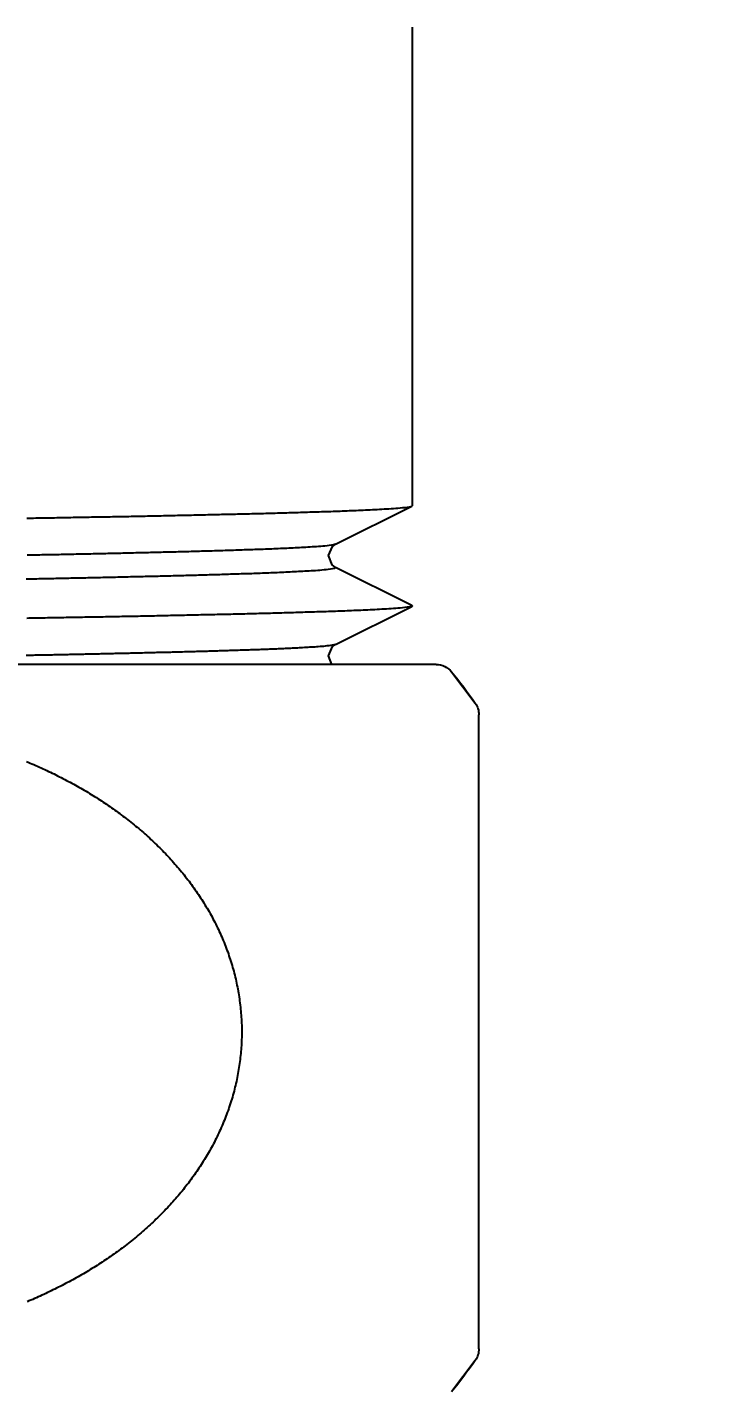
# Model space of a CAD drawing. Header units: millimetres. Extents: x 0 to 5600, y -67 to 2530.
# Drawn here: x 4160.83 to 4171.21, y 863.59 to 884.56 of the extents above; entities that cross this region are included whole.
import ezdxf

# ---------------------------------------------------------------- set-up
doc = ezdxf.new("R2010")
doc.units = ezdxf.units.MM
doc.layers.add('내부선 및 부속', color=4, linetype='Continuous')
doc.layers.add('치수선', color=7, linetype='Continuous')
doc.styles.add('____', font='')
doc.styles.get('____').set_extended_font_data('굴림')
doc.dimstyles.new('MSADIM', dxfattribs={"dimtxt": 33, "dimasz": 17, "dimexe": 10, "dimexo": 7.5, "dimgap": 10, "dimtad": 0, "dimtih": 1, "dimtoh": 1, "dimdec": 0, "dimzin": 1, "dimdsep": 46, "dimtxsty": '____', "dimcen": 11.25, "dimadec": 0, "dimazin": 0, "dimtfac": 1, "dimtdec": 0, "dimtix": 1, "dimtmove": 0, "dimatfit": 3, "dimfxl": 1, "dimtolj": 1, "dimtzin": 1, "dimarcsym": 0})

# ---------------------------------------------------------------- blocks, each defined once
blk = doc.blocks.new('*D10')
at = {"layer": '치수선', "color": 0, "linetype": 'Continuous', "lineweight": -2, "transparency": 16777216}
for p, q in [((3996.713, 930.2), (3855.18, 930.2)), ((3865.18, 913.2), (3865.18, 603.033)), ((3865.18, 247.2), (3865.18, 557.367)), ((4163.713, 230.2), (3855.18, 230.2))]:
    blk.add_line(p, q, dxfattribs=at)
at = {"layer": '치수선', "color": 0, "linetype": 'Continuous', "transparency": 16777216}
for points in [[(3862.347, 913.2), (3868.014, 913.2), (3865.18, 930.2)], [(3862.347, 247.2), (3868.014, 247.2), (3865.18, 230.2)]]:
    blk.add_solid(points, dxfattribs=at)
at = {"layer": '치수선', "color": 0, "linetype": 'Continuous', "transparency": 16777216, "insert": (3865.18, 580.2), "char_height": 25, "attachment_point": 5, "style": '____'}
blk.add_mtext('\\A1;700', dxfattribs=at)

msp = doc.modelspace()

# ---------------------------------------------------------------- linework, layer by layer
at = {"layer": '내부선 및 부속', "linetype": 'Continuous'}
for p, q in [((4166.745, 884.558), (4166.745, 877.205)), ((4165.566, 876.612), (4166.739, 877.199)), ((4166.739, 877.199), (4166.745, 877.205)), ((4166.739, 875.671), (4165.566, 876.257)), ((4165.566, 875.072), (4166.739, 875.659)), ((4167.113, 874.767), (4125.315, 874.767)), ((4167.352, 874.652), (4167.715, 874.171)), ((4167.771, 864.247), (4167.771, 873.994)), ((4167.715, 864.07), (4167.352, 863.589))]:
    msp.add_line(p, q, dxfattribs=at)
at = {"layer": '내부선 및 부속', "linetype": 'Continuous', "flags": 128}
for points in [[(4160.817, 877.014), (4160.852, 877.015), (4160.888, 877.015), (4160.924, 877.016), (4160.959, 877.017), (4160.995, 877.017), (4161.031, 877.018), (4161.066, 877.018), (4161.102, 877.019), (4161.138, 877.02), (4161.174, 877.02), (4161.209, 877.021), (4161.245, 877.021), (4161.281, 877.022), (4161.316, 877.023), (4161.352, 877.023), (4161.388, 877.024), (4161.423, 877.025), (4161.459, 877.025), (4161.495, 877.026), (4161.531, 877.027), (4161.566, 877.027), (4161.602, 877.028), (4161.638, 877.028), (4161.673, 877.029), (4161.709, 877.03), (4161.745, 877.03), (4161.78, 877.031), (4161.816, 877.032), (4161.852, 877.032), (4161.888, 877.033), (4161.923, 877.034), (4161.959, 877.034), (4161.995, 877.035), (4162.03, 877.036), (4162.066, 877.036), (4162.102, 877.037), (4162.137, 877.038), (4162.173, 877.038), (4162.209, 877.039), (4162.245, 877.04), (4162.28, 877.04), (4162.316, 877.041), (4162.352, 877.042), (4162.387, 877.042), (4162.423, 877.043), (4162.459, 877.044), (4162.494, 877.045), (4162.53, 877.045), (4162.566, 877.046), (4162.602, 877.047), (4162.637, 877.047), (4162.673, 877.048), (4162.709, 877.049), (4162.744, 877.05), (4162.78, 877.05), (4162.816, 877.051), (4162.851, 877.052), (4162.887, 877.052), (4162.923, 877.053), (4162.959, 877.054), (4162.994, 877.055), (4163.03, 877.055), (4163.066, 877.056), (4163.101, 877.057), (4163.137, 877.058), (4163.173, 877.058), (4163.208, 877.059), (4163.244, 877.06), (4163.28, 877.061), (4163.316, 877.061), (4163.351, 877.062), (4163.387, 877.063), (4163.423, 877.064), (4163.458, 877.065), (4163.494, 877.065), (4163.53, 877.066), (4163.565, 877.067), (4163.601, 877.068), (4163.637, 877.069), (4163.673, 877.069), (4163.708, 877.07), (4163.744, 877.071), (4163.78, 877.072), (4163.815, 877.073), (4163.851, 877.073), (4163.887, 877.074), (4163.922, 877.075), (4163.958, 877.076), (4163.994, 877.077), (4164.029, 877.078), (4164.065, 877.079), (4164.065, 877.079), (4164.101, 877.079), (4164.137, 877.08), (4164.172, 877.081), (4164.208, 877.082), (4164.244, 877.083), (4164.279, 877.084), (4164.315, 877.085), (4164.351, 877.086), (4164.386, 877.087), (4164.422, 877.087), (4164.458, 877.088), (4164.494, 877.089), (4164.529, 877.09), (4164.565, 877.091), (4164.601, 877.092), (4164.636, 877.093), (4164.672, 877.094), (4164.708, 877.095), (4164.743, 877.096), (4164.779, 877.097), (4164.815, 877.098), (4164.85, 877.099), (4164.886, 877.1), (4164.922, 877.101), (4164.958, 877.102), (4164.993, 877.103), (4165.029, 877.104), (4165.065, 877.105), (4165.1, 877.106), (4165.136, 877.107), (4165.172, 877.109), (4165.207, 877.11), (4165.243, 877.111), (4165.279, 877.112), (4165.314, 877.113), (4165.35, 877.114), (4165.386, 877.115), (4165.421, 877.117), (4165.457, 877.118), (4165.493, 877.119), (4165.529, 877.12), (4165.564, 877.122), (4165.6, 877.123), (4165.636, 877.124), (4165.671, 877.126), (4165.707, 877.127), (4165.743, 877.128), (4165.778, 877.13), (4165.814, 877.131), (4165.85, 877.133), (4165.885, 877.134), (4165.921, 877.135), (4165.957, 877.137), (4165.992, 877.139), (4166.028, 877.14), (4166.064, 877.142), (4166.099, 877.144), (4166.135, 877.145), (4166.171, 877.147), (4166.206, 877.149), (4166.242, 877.151), (4166.278, 877.153), (4166.313, 877.155), (4166.349, 877.157), (4166.385, 877.159), (4166.42, 877.162), (4166.456, 877.164), (4166.492, 877.166), (4166.527, 877.169), (4166.563, 877.172), (4166.598, 877.176), (4166.633, 877.18), (4166.669, 877.184), (4166.705, 877.189), (4166.739, 877.199), (4166.739, 877.199)], [(4165.566, 876.613), (4165.535, 876.603), (4165.502, 876.598), (4165.469, 876.594), (4165.437, 876.59), (4165.404, 876.586), (4165.372, 876.583), (4165.339, 876.581), (4165.307, 876.578), (4165.274, 876.576), (4165.241, 876.574), (4165.208, 876.571), (4165.176, 876.569), (4165.143, 876.567), (4165.11, 876.565), (4165.078, 876.563), (4165.045, 876.561), (4165.012, 876.56), (4164.98, 876.558), (4164.947, 876.556), (4164.914, 876.555), (4164.882, 876.553), (4164.849, 876.552), (4164.816, 876.55), (4164.784, 876.549), (4164.751, 876.547), (4164.718, 876.546), (4164.685, 876.544), (4164.653, 876.543), (4164.62, 876.542), (4164.587, 876.54), (4164.554, 876.539), (4164.522, 876.538), (4164.489, 876.537), (4164.456, 876.535), (4164.424, 876.534), (4164.391, 876.533), (4164.358, 876.532), (4164.325, 876.53), (4164.293, 876.529), (4164.26, 876.528), (4164.227, 876.527), (4164.195, 876.526), (4164.162, 876.525), (4164.129, 876.524), (4164.096, 876.523), (4164.064, 876.521), (4164.031, 876.52), (4163.998, 876.519), (4163.965, 876.518), (4163.933, 876.517), (4163.9, 876.516), (4163.867, 876.515), (4163.835, 876.514), (4163.802, 876.513), (4163.769, 876.512), (4163.736, 876.511), (4163.704, 876.51), (4163.671, 876.509), (4163.638, 876.508), (4163.605, 876.507), (4163.573, 876.506), (4163.54, 876.506), (4163.507, 876.505), (4163.475, 876.504), (4163.442, 876.503), (4163.409, 876.502), (4163.376, 876.501), (4163.344, 876.5), (4163.311, 876.499), (4163.278, 876.498), (4163.245, 876.497), (4163.213, 876.497), (4163.18, 876.496), (4163.147, 876.495), (4163.115, 876.494), (4163.082, 876.493), (4163.049, 876.492), (4163.016, 876.491), (4162.984, 876.491), (4162.951, 876.49), (4162.918, 876.489), (4162.885, 876.488), (4162.853, 876.487), (4162.82, 876.487), (4162.787, 876.486), (4162.754, 876.485), (4162.722, 876.484), (4162.689, 876.483), (4162.656, 876.483), (4162.624, 876.482), (4162.591, 876.481), (4162.558, 876.48), (4162.525, 876.479), (4162.493, 876.479), (4162.46, 876.478), (4162.427, 876.477), (4162.394, 876.476), (4162.362, 876.476), (4162.329, 876.475), (4162.296, 876.474), (4162.296, 876.474), (4162.263, 876.473), (4162.231, 876.473), (4162.198, 876.472), (4162.165, 876.471), (4162.132, 876.471), (4162.1, 876.47), (4162.067, 876.469), (4162.034, 876.468), (4162.002, 876.468), (4161.969, 876.467), (4161.936, 876.466), (4161.903, 876.465), (4161.871, 876.465), (4161.838, 876.464), (4161.805, 876.463), (4161.772, 876.463), (4161.74, 876.462), (4161.707, 876.461), (4161.674, 876.461), (4161.641, 876.46), (4161.609, 876.459), (4161.576, 876.459), (4161.543, 876.458), (4161.511, 876.457), (4161.478, 876.457), (4161.445, 876.456), (4161.412, 876.455), (4161.38, 876.454), (4161.347, 876.454), (4161.314, 876.453), (4161.281, 876.453), (4161.249, 876.452), (4161.216, 876.451), (4161.183, 876.451), (4161.15, 876.45), (4161.118, 876.449), (4161.085, 876.449), (4161.052, 876.448), (4161.019, 876.447), (4160.987, 876.447), (4160.954, 876.446), (4160.921, 876.445), (4160.889, 876.445), (4160.856, 876.444), (4160.823, 876.443)], [(4165.566, 876.257), (4165.514, 876.297), (4165.459, 876.439), (4165.521, 876.58), (4165.566, 876.612)], [(4165.566, 876.258), (4165.552, 876.24), (4165.52, 876.234), (4165.487, 876.229), (4165.455, 876.225), (4165.422, 876.221), (4165.39, 876.218), (4165.357, 876.215), (4165.324, 876.212), (4165.292, 876.21), (4165.259, 876.207), (4165.226, 876.205), (4165.194, 876.203), (4165.161, 876.201), (4165.128, 876.199), (4165.096, 876.197), (4165.063, 876.195), (4165.03, 876.193), (4164.998, 876.192), (4164.965, 876.19), (4164.932, 876.188), (4164.899, 876.187), (4164.867, 876.185), (4164.834, 876.184), (4164.801, 876.182), (4164.769, 876.181), (4164.736, 876.179), (4164.703, 876.178), (4164.67, 876.176), (4164.638, 876.175), (4164.605, 876.174), (4164.572, 876.172), (4164.54, 876.171), (4164.507, 876.17), (4164.474, 876.169), (4164.441, 876.167), (4164.409, 876.166), (4164.376, 876.165), (4164.343, 876.164), (4164.311, 876.163), (4164.278, 876.161), (4164.245, 876.16), (4164.212, 876.159), (4164.18, 876.158), (4164.147, 876.157), (4164.114, 876.156), (4164.082, 876.155), (4164.049, 876.154), (4164.016, 876.153), (4163.983, 876.152), (4163.951, 876.151), (4163.918, 876.15), (4163.885, 876.148), (4163.852, 876.147), (4163.82, 876.146), (4163.787, 876.145), (4163.754, 876.145), (4163.722, 876.144), (4163.689, 876.143), (4163.656, 876.142), (4163.623, 876.141), (4163.591, 876.14), (4163.558, 876.139), (4163.525, 876.138), (4163.492, 876.137), (4163.46, 876.136), (4163.427, 876.135), (4163.394, 876.134), (4163.361, 876.133), (4163.329, 876.132), (4163.296, 876.132), (4163.263, 876.131), (4163.231, 876.13), (4163.198, 876.129), (4163.165, 876.128), (4163.132, 876.127), (4163.1, 876.126), (4163.067, 876.126), (4163.034, 876.125), (4163.001, 876.124), (4162.969, 876.123), (4162.936, 876.122), (4162.903, 876.121), (4162.871, 876.121), (4162.838, 876.12), (4162.805, 876.119), (4162.772, 876.118), (4162.74, 876.117), (4162.707, 876.117), (4162.674, 876.116), (4162.641, 876.115), (4162.609, 876.114), (4162.576, 876.113), (4162.543, 876.113), (4162.51, 876.112), (4162.478, 876.111), (4162.445, 876.11), (4162.412, 876.11), (4162.379, 876.109), (4162.347, 876.108), (4162.314, 876.107), (4162.314, 876.107), (4162.281, 876.107), (4162.249, 876.106), (4162.216, 876.105), (4162.183, 876.104), (4162.15, 876.104), (4162.118, 876.103), (4162.085, 876.102), (4162.052, 876.101), (4162.019, 876.101), (4161.987, 876.1), (4161.954, 876.099), (4161.921, 876.099), (4161.888, 876.098), (4161.856, 876.097), (4161.823, 876.096), (4161.79, 876.096), (4161.758, 876.095), (4161.725, 876.094), (4161.692, 876.094), (4161.659, 876.093), (4161.627, 876.092), (4161.594, 876.092), (4161.561, 876.091), (4161.528, 876.09), (4161.496, 876.09), (4161.463, 876.089), (4161.43, 876.088), (4161.397, 876.088), (4161.365, 876.087), (4161.332, 876.086), (4161.299, 876.086), (4161.266, 876.085), (4161.234, 876.084), (4161.201, 876.084), (4161.168, 876.083), (4161.136, 876.082), (4161.103, 876.082), (4161.07, 876.081), (4161.037, 876.08), (4161.005, 876.08), (4160.972, 876.079), (4160.939, 876.078), (4160.906, 876.078), (4160.874, 876.077), (4160.841, 876.077), (4160.808, 876.076)], [(4166.739, 875.659), (4166.705, 875.65), (4166.669, 875.645), (4166.633, 875.64), (4166.598, 875.636), (4166.563, 875.632), (4166.527, 875.629), (4166.492, 875.627), (4166.456, 875.624), (4166.42, 875.622), (4166.385, 875.619), (4166.349, 875.617), (4166.313, 875.615), (4166.278, 875.613), (4166.242, 875.611), (4166.206, 875.609), (4166.171, 875.607), (4166.135, 875.605), (4166.099, 875.604), (4166.064, 875.602), (4166.028, 875.6), (4165.992, 875.599), (4165.957, 875.597), (4165.921, 875.596), (4165.885, 875.594), (4165.85, 875.593), (4165.814, 875.591), (4165.778, 875.59), (4165.743, 875.588), (4165.707, 875.587), (4165.671, 875.586), (4165.636, 875.584), (4165.6, 875.583), (4165.564, 875.582), (4165.529, 875.581), (4165.493, 875.579), (4165.457, 875.578), (4165.421, 875.577), (4165.386, 875.576), (4165.35, 875.574), (4165.314, 875.573), (4165.279, 875.572), (4165.243, 875.571), (4165.207, 875.57), (4165.172, 875.569), (4165.136, 875.568), (4165.1, 875.567), (4165.065, 875.565), (4165.029, 875.564), (4164.993, 875.563), (4164.958, 875.562), (4164.922, 875.561), (4164.886, 875.56), (4164.85, 875.559), (4164.815, 875.558), (4164.779, 875.557), (4164.743, 875.556), (4164.708, 875.555), (4164.672, 875.554), (4164.636, 875.553), (4164.601, 875.552), (4164.565, 875.551), (4164.529, 875.55), (4164.494, 875.549), (4164.458, 875.549), (4164.422, 875.548), (4164.386, 875.547), (4164.351, 875.546), (4164.315, 875.545), (4164.279, 875.544), (4164.244, 875.543), (4164.208, 875.542), (4164.172, 875.541), (4164.137, 875.54), (4164.101, 875.54), (4164.065, 875.539), (4164.029, 875.538), (4163.994, 875.537), (4163.958, 875.536), (4163.922, 875.535), (4163.887, 875.534), (4163.851, 875.534), (4163.815, 875.533), (4163.78, 875.532), (4163.744, 875.531), (4163.708, 875.53), (4163.673, 875.53), (4163.637, 875.529), (4163.601, 875.528), (4163.565, 875.527), (4163.53, 875.526), (4163.494, 875.526), (4163.458, 875.525), (4163.423, 875.524), (4163.387, 875.523), (4163.351, 875.522), (4163.316, 875.522), (4163.28, 875.521), (4163.244, 875.52), (4163.208, 875.519), (4163.173, 875.519), (4163.173, 875.519), (4163.137, 875.518), (4163.101, 875.517), (4163.066, 875.516), (4163.03, 875.516), (4162.994, 875.515), (4162.959, 875.514), (4162.923, 875.513), (4162.887, 875.513), (4162.851, 875.512), (4162.816, 875.511), (4162.78, 875.51), (4162.744, 875.51), (4162.709, 875.509), (4162.673, 875.508), (4162.637, 875.508), (4162.602, 875.507), (4162.566, 875.506), (4162.53, 875.505), (4162.494, 875.505), (4162.459, 875.504), (4162.423, 875.503), (4162.387, 875.503), (4162.352, 875.502), (4162.316, 875.501), (4162.28, 875.501), (4162.245, 875.5), (4162.209, 875.499), (4162.173, 875.499), (4162.137, 875.498), (4162.102, 875.497), (4162.066, 875.497), (4162.03, 875.496), (4161.995, 875.495), (4161.959, 875.495), (4161.923, 875.494), (4161.888, 875.493), (4161.852, 875.493), (4161.816, 875.492), (4161.78, 875.491), (4161.745, 875.491), (4161.709, 875.49), (4161.673, 875.489), (4161.638, 875.489), (4161.602, 875.488), (4161.566, 875.487), (4161.531, 875.487), (4161.495, 875.486), (4161.459, 875.485), (4161.423, 875.485), (4161.388, 875.484), (4161.352, 875.484), (4161.316, 875.483), (4161.281, 875.482), (4161.245, 875.482), (4161.209, 875.481), (4161.174, 875.48), (4161.138, 875.48), (4161.102, 875.479), (4161.066, 875.479), (4161.031, 875.478), (4160.995, 875.477), (4160.959, 875.477), (4160.924, 875.476), (4160.888, 875.475), (4160.852, 875.475), (4160.817, 875.474)], [(4166.739, 875.671), (4166.739, 875.671), (4166.739, 875.671), (4166.739, 875.671), (4166.739, 875.671), (4166.739, 875.671), (4166.739, 875.671), (4166.74, 875.671), (4166.74, 875.671), (4166.74, 875.671), (4166.74, 875.671), (4166.74, 875.671), (4166.74, 875.671), (4166.74, 875.67), (4166.74, 875.67), (4166.74, 875.67), (4166.74, 875.67), (4166.741, 875.67), (4166.741, 875.67), (4166.741, 875.67), (4166.741, 875.67), (4166.741, 875.67), (4166.741, 875.67), (4166.741, 875.67), (4166.741, 875.67), (4166.741, 875.67), (4166.741, 875.67), (4166.742, 875.67), (4166.742, 875.67), (4166.742, 875.669), (4166.742, 875.669), (4166.742, 875.669), (4166.742, 875.669), (4166.742, 875.669), (4166.742, 875.669), (4166.742, 875.669), (4166.742, 875.669), (4166.742, 875.669), (4166.743, 875.669), (4166.743, 875.669), (4166.743, 875.669), (4166.743, 875.669), (4166.743, 875.668), (4166.743, 875.668), (4166.743, 875.668), (4166.743, 875.668), (4166.743, 875.668), (4166.743, 875.668), (4166.743, 875.668), (4166.743, 875.668), (4166.744, 875.668), (4166.744, 875.668), (4166.744, 875.668), (4166.744, 875.668), (4166.744, 875.667), (4166.744, 875.667), (4166.744, 875.667), (4166.744, 875.667), (4166.744, 875.667), (4166.744, 875.667), (4166.744, 875.667), (4166.744, 875.667), (4166.744, 875.667), (4166.744, 875.667), (4166.744, 875.667), (4166.744, 875.667), (4166.744, 875.666), (4166.744, 875.666), (4166.745, 875.666), (4166.745, 875.666), (4166.745, 875.666), (4166.745, 875.666), (4166.745, 875.666), (4166.745, 875.666), (4166.745, 875.666), (4166.745, 875.666), (4166.745, 875.666), (4166.745, 875.666), (4166.745, 875.665), (4166.745, 875.665), (4166.745, 875.665), (4166.745, 875.665), (4166.745, 875.665), (4166.745, 875.665), (4166.745, 875.665), (4166.745, 875.665), (4166.745, 875.665), (4166.745, 875.665), (4166.745, 875.665), (4166.745, 875.664), (4166.745, 875.664), (4166.745, 875.664), (4166.744, 875.664), (4166.744, 875.664), (4166.744, 875.664), (4166.744, 875.664), (4166.744, 875.664), (4166.744, 875.664), (4166.744, 875.664), (4166.744, 875.664), (4166.744, 875.664), (4166.744, 875.664), (4166.744, 875.663), (4166.744, 875.663), (4166.744, 875.663), (4166.744, 875.663), (4166.744, 875.663), (4166.744, 875.663), (4166.744, 875.663), (4166.744, 875.663), (4166.744, 875.663), (4166.743, 875.663), (4166.743, 875.663), (4166.743, 875.663), (4166.743, 875.662), (4166.743, 875.662), (4166.743, 875.662), (4166.743, 875.662), (4166.743, 875.662), (4166.743, 875.662), (4166.743, 875.662), (4166.743, 875.662), (4166.743, 875.662), (4166.742, 875.662), (4166.742, 875.662), (4166.742, 875.662), (4166.742, 875.662), (4166.742, 875.661), (4166.742, 875.661), (4166.742, 875.661), (4166.742, 875.661), (4166.742, 875.661), (4166.742, 875.661), (4166.742, 875.661), (4166.741, 875.661), (4166.741, 875.661), (4166.741, 875.661), (4166.741, 875.661), (4166.741, 875.661), (4166.741, 875.661), (4166.741, 875.661), (4166.741, 875.661), (4166.741, 875.66), (4166.741, 875.66), (4166.74, 875.66), (4166.74, 875.66), (4166.74, 875.66), (4166.74, 875.66), (4166.74, 875.66), (4166.74, 875.66), (4166.74, 875.66), (4166.74, 875.66), (4166.74, 875.66), (4166.74, 875.66), (4166.739, 875.66), (4166.739, 875.66), (4166.739, 875.66), (4166.739, 875.66), (4166.739, 875.66), (4166.739, 875.66), (4166.739, 875.659), (4166.739, 875.659)], [(4165.566, 875.073), (4165.54, 875.065), (4165.514, 875.06), (4165.487, 875.056), (4165.461, 875.053), (4165.434, 875.05), (4165.408, 875.047), (4165.381, 875.044), (4165.354, 875.042), (4165.328, 875.04), (4165.301, 875.038), (4165.274, 875.036), (4165.248, 875.034), (4165.221, 875.032), (4165.194, 875.031), (4165.167, 875.029), (4165.141, 875.027), (4165.114, 875.026), (4165.087, 875.024), (4165.06, 875.023), (4165.034, 875.021), (4165.007, 875.02), (4164.98, 875.018), (4164.954, 875.017), (4164.927, 875.016), (4164.9, 875.014), (4164.874, 875.013), (4164.847, 875.012), (4164.82, 875.01), (4164.793, 875.009), (4164.767, 875.008), (4164.74, 875.007), (4164.713, 875.006), (4164.686, 875.005), (4164.66, 875.003), (4164.633, 875.002), (4164.606, 875.001), (4164.579, 875), (4164.553, 874.999), (4164.526, 874.998), (4164.499, 874.997), (4164.472, 874.996), (4164.446, 874.995), (4164.419, 874.994), (4164.392, 874.993), (4164.366, 874.992), (4164.339, 874.991), (4164.312, 874.99), (4164.285, 874.989), (4164.259, 874.988), (4164.232, 874.987), (4164.205, 874.986), (4164.178, 874.985), (4164.152, 874.985), (4164.125, 874.984), (4164.098, 874.983), (4164.071, 874.982), (4164.045, 874.981), (4164.018, 874.98), (4163.991, 874.979), (4163.964, 874.978), (4163.938, 874.978), (4163.911, 874.977), (4163.884, 874.976), (4163.857, 874.975), (4163.831, 874.974), (4163.804, 874.973), (4163.777, 874.973), (4163.75, 874.972), (4163.724, 874.971), (4163.697, 874.97), (4163.67, 874.969), (4163.643, 874.969), (4163.617, 874.968), (4163.59, 874.967), (4163.563, 874.966), (4163.536, 874.966), (4163.51, 874.965), (4163.483, 874.964), (4163.456, 874.963), (4163.429, 874.963), (4163.403, 874.962), (4163.376, 874.961), (4163.349, 874.96), (4163.322, 874.96), (4163.296, 874.959), (4163.269, 874.958), (4163.242, 874.958), (4163.215, 874.957), (4163.189, 874.956), (4163.162, 874.955), (4163.135, 874.955), (4163.108, 874.954), (4163.082, 874.953), (4163.055, 874.953), (4163.028, 874.952), (4163.001, 874.951), (4162.975, 874.951), (4162.948, 874.95), (4162.921, 874.949), (4162.894, 874.949), (4162.894, 874.949), (4162.868, 874.948), (4162.841, 874.947), (4162.814, 874.947), (4162.787, 874.946), (4162.761, 874.945), (4162.734, 874.945), (4162.707, 874.944), (4162.68, 874.943), (4162.654, 874.943), (4162.627, 874.942), (4162.6, 874.941), (4162.573, 874.941), (4162.547, 874.94), (4162.52, 874.94), (4162.493, 874.939), (4162.466, 874.938), (4162.44, 874.938), (4162.413, 874.937), (4162.386, 874.936), (4162.359, 874.936), (4162.333, 874.935), (4162.306, 874.935), (4162.279, 874.934), (4162.252, 874.933), (4162.226, 874.933), (4162.199, 874.932), (4162.172, 874.932), (4162.145, 874.931), (4162.119, 874.93), (4162.092, 874.93), (4162.065, 874.929), (4162.038, 874.929), (4162.012, 874.928), (4161.985, 874.927), (4161.958, 874.927), (4161.931, 874.926), (4161.905, 874.926), (4161.878, 874.925), (4161.851, 874.925), (4161.824, 874.924), (4161.798, 874.923), (4161.771, 874.923), (4161.744, 874.922), (4161.717, 874.922), (4161.691, 874.921), (4161.664, 874.921), (4161.637, 874.92), (4161.61, 874.919), (4161.584, 874.919), (4161.557, 874.918), (4161.53, 874.918), (4161.503, 874.917), (4161.477, 874.917), (4161.45, 874.916), (4161.423, 874.916), (4161.396, 874.915), (4161.37, 874.914), (4161.343, 874.914), (4161.316, 874.913), (4161.289, 874.913), (4161.263, 874.912), (4161.236, 874.912), (4161.209, 874.911), (4161.182, 874.911), (4161.156, 874.91), (4161.129, 874.91), (4161.102, 874.909), (4161.075, 874.909), (4161.048, 874.908), (4161.022, 874.908), (4160.995, 874.907), (4160.968, 874.906), (4160.941, 874.906), (4160.915, 874.905), (4160.888, 874.905), (4160.861, 874.904), (4160.834, 874.904), (4160.808, 874.903)], [(4165.51, 874.767), (4165.459, 874.899), (4165.521, 875.04), (4165.566, 875.072)], [(4160.812, 873.275), (4160.841, 873.263), (4160.869, 873.251), (4160.898, 873.239), (4160.926, 873.226), (4160.955, 873.214), (4160.983, 873.201), (4161.012, 873.189), (4161.04, 873.176), (4161.068, 873.163), (4161.096, 873.15), (4161.125, 873.137), (4161.153, 873.123), (4161.181, 873.11), (4161.209, 873.096), (4161.237, 873.083), (4161.264, 873.069), (4161.292, 873.055), (4161.32, 873.041), (4161.348, 873.027), (4161.375, 873.013), (4161.403, 872.998), (4161.43, 872.984), (4161.458, 872.969), (4161.485, 872.955), (4161.513, 872.94), (4161.54, 872.925), (4161.567, 872.91), (4161.594, 872.894), (4161.621, 872.879), (4161.648, 872.864), (4161.675, 872.848), (4161.702, 872.832), (4161.729, 872.817), (4161.755, 872.801), (4161.782, 872.785), (4161.809, 872.768), (4161.835, 872.752), (4161.861, 872.736), (4161.888, 872.719), (4161.914, 872.702), (4161.94, 872.685), (4161.966, 872.668), (4161.992, 872.651), (4162.018, 872.634), (4162.044, 872.617), (4162.07, 872.599), (4162.095, 872.582), (4162.121, 872.564), (4162.146, 872.546), (4162.172, 872.528), (4162.197, 872.51), (4162.222, 872.492), (4162.247, 872.473), (4162.272, 872.455), (4162.297, 872.436), (4162.322, 872.418), (4162.346, 872.399), (4162.371, 872.38), (4162.395, 872.36), (4162.42, 872.341), (4162.444, 872.322), (4162.468, 872.302), (4162.492, 872.282), (4162.516, 872.263), (4162.54, 872.243), (4162.564, 872.223), (4162.588, 872.202), (4162.611, 872.182), (4162.634, 872.161), (4162.658, 872.141), (4162.681, 872.12), (4162.704, 872.099), (4162.727, 872.078), (4162.75, 872.057), (4162.772, 872.035), (4162.795, 872.014), (4162.817, 871.992), (4162.84, 871.97), (4162.862, 871.949), (4162.884, 871.927), (4162.906, 871.904), (4162.928, 871.882), (4162.949, 871.86), (4162.971, 871.837), (4162.992, 871.814), (4163.013, 871.792), (4163.034, 871.769), (4163.055, 871.746), (4163.076, 871.722), (4163.097, 871.699), (4163.117, 871.676), (4163.137, 871.652), (4163.137, 871.652), (4163.158, 871.628), (4163.178, 871.604), (4163.197, 871.58), (4163.217, 871.556), (4163.237, 871.532), (4163.256, 871.508), (4163.275, 871.483), (4163.294, 871.458), (4163.313, 871.434), (4163.332, 871.409), (4163.35, 871.384), (4163.369, 871.359), (4163.387, 871.333), (4163.405, 871.308), (4163.423, 871.282), (4163.44, 871.257), (4163.458, 871.231), (4163.475, 871.205), (4163.492, 871.179), (4163.509, 871.153), (4163.525, 871.127), (4163.542, 871.101), (4163.558, 871.074), (4163.574, 871.047), (4163.59, 871.021), (4163.606, 870.994), (4163.621, 870.967), (4163.637, 870.94), (4163.652, 870.913), (4163.667, 870.885), (4163.681, 870.858), (4163.696, 870.831), (4163.71, 870.803), (4163.724, 870.775), (4163.738, 870.747), (4163.751, 870.719), (4163.765, 870.691), (4163.778, 870.663), (4163.791, 870.635), (4163.804, 870.607), (4163.816, 870.578), (4163.828, 870.55), (4163.84, 870.521), (4163.852, 870.492), (4163.864, 870.463), (4163.875, 870.434), (4163.886, 870.405), (4163.897, 870.376), (4163.908, 870.347), (4163.918, 870.318), (4163.928, 870.288), (4163.938, 870.259), (4163.948, 870.229), (4163.957, 870.2), (4163.966, 870.17), (4163.975, 870.14), (4163.984, 870.11), (4163.992, 870.081), (4164.001, 870.051), (4164.009, 870.02), (4164.016, 869.99), (4164.024, 869.96), (4164.031, 869.93), (4164.038, 869.9), (4164.044, 869.869), (4164.051, 869.839), (4164.057, 869.808), (4164.063, 869.778), (4164.068, 869.747), (4164.074, 869.717), (4164.079, 869.686), (4164.084, 869.655), (4164.088, 869.624), (4164.092, 869.594), (4164.096, 869.563), (4164.1, 869.532), (4164.104, 869.501), (4164.107, 869.47), (4164.11, 869.439), (4164.112, 869.408), (4164.115, 869.377), (4164.117, 869.346), (4164.119, 869.315), (4164.12, 869.284), (4164.122, 869.253), (4164.123, 869.222), (4164.123, 869.191), (4164.124, 869.16), (4164.124, 869.129), (4164.124, 869.098), (4164.124, 869.067), (4164.123, 869.035), (4164.122, 869.004), (4164.121, 868.973), (4164.119, 868.942), (4164.118, 868.911), (4164.116, 868.88), (4164.114, 868.849), (4164.111, 868.818), (4164.108, 868.787), (4164.108, 868.787), (4164.105, 868.756), (4164.102, 868.725), (4164.098, 868.694), (4164.094, 868.664), (4164.09, 868.633), (4164.086, 868.602), (4164.081, 868.571), (4164.076, 868.541), (4164.071, 868.51), (4164.066, 868.479), (4164.06, 868.449), (4164.054, 868.418), (4164.048, 868.388), (4164.041, 868.357), (4164.034, 868.327), (4164.027, 868.297), (4164.02, 868.267), (4164.012, 868.236), (4164.005, 868.206), (4163.997, 868.176), (4163.988, 868.146), (4163.98, 868.116), (4163.971, 868.087), (4163.962, 868.057), (4163.952, 868.027), (4163.943, 867.998), (4163.933, 867.968), (4163.923, 867.939), (4163.913, 867.909), (4163.902, 867.88), (4163.892, 867.851), (4163.881, 867.822), (4163.869, 867.793), (4163.858, 867.764), (4163.846, 867.735), (4163.834, 867.707), (4163.822, 867.678), (4163.81, 867.65), (4163.797, 867.621), (4163.784, 867.593), (4163.771, 867.565), (4163.758, 867.537), (4163.744, 867.509), (4163.731, 867.481), (4163.717, 867.453), (4163.703, 867.425), (4163.688, 867.398), (4163.674, 867.37), (4163.659, 867.343), (4163.644, 867.316), (4163.629, 867.288), (4163.613, 867.261), (4163.598, 867.234), (4163.582, 867.208), (4163.566, 867.181), (4163.55, 867.155), (4163.533, 867.128), (4163.517, 867.102), (4163.5, 867.076), (4163.483, 867.049), (4163.466, 867.024), (4163.448, 866.998), (4163.431, 866.972), (4163.413, 866.946), (4163.395, 866.921), (4163.377, 866.896), (4163.359, 866.87), (4163.34, 866.845), (4163.322, 866.82), (4163.303, 866.795), (4163.284, 866.771), (4163.265, 866.746), (4163.246, 866.722), (4163.226, 866.697), (4163.207, 866.673), (4163.187, 866.649), (4163.167, 866.625), (4163.147, 866.601), (4163.126, 866.577), (4163.106, 866.554), (4163.086, 866.53), (4163.065, 866.507), (4163.044, 866.484), (4163.023, 866.461), (4163.002, 866.438), (4162.981, 866.415), (4162.959, 866.393), (4162.938, 866.37), (4162.916, 866.348), (4162.894, 866.326), (4162.872, 866.304), (4162.85, 866.282), (4162.828, 866.26), (4162.805, 866.238), (4162.783, 866.217), (4162.76, 866.195), (4162.738, 866.174), (4162.715, 866.153), (4162.692, 866.132), (4162.669, 866.111), (4162.669, 866.111), (4162.645, 866.09), (4162.622, 866.07), (4162.599, 866.049), (4162.575, 866.029), (4162.551, 866.009), (4162.528, 865.989), (4162.504, 865.969), (4162.48, 865.949), (4162.456, 865.93), (4162.431, 865.91), (4162.407, 865.891), (4162.383, 865.872), (4162.358, 865.852), (4162.333, 865.833), (4162.309, 865.815), (4162.284, 865.796), (4162.259, 865.777), (4162.234, 865.759), (4162.209, 865.741), (4162.183, 865.722), (4162.158, 865.704), (4162.133, 865.686), (4162.107, 865.669), (4162.082, 865.651), (4162.056, 865.633), (4162.03, 865.616), (4162.004, 865.599), (4161.978, 865.582), (4161.952, 865.565), (4161.926, 865.548), (4161.9, 865.531), (4161.874, 865.514), (4161.847, 865.498), (4161.821, 865.481), (4161.794, 865.465), (4161.768, 865.449), (4161.741, 865.433), (4161.714, 865.417), (4161.688, 865.401), (4161.661, 865.386), (4161.634, 865.37), (4161.607, 865.355), (4161.58, 865.339), (4161.552, 865.324), (4161.525, 865.309), (4161.498, 865.294), (4161.47, 865.279), (4161.443, 865.265), (4161.415, 865.25), (4161.388, 865.236), (4161.36, 865.221), (4161.333, 865.207), (4161.305, 865.193), (4161.277, 865.179), (4161.249, 865.165), (4161.221, 865.152), (4161.193, 865.138), (4161.165, 865.124), (4161.137, 865.111), (4161.109, 865.098), (4161.08, 865.085), (4161.052, 865.072), (4161.024, 865.059), (4160.995, 865.046), (4160.967, 865.033), (4160.938, 865.021), (4160.91, 865.008), (4160.881, 864.996), (4160.852, 864.984), (4160.824, 864.971)]]:
    msp.add_lwpolyline(points, dxfattribs=at)
for points in [[(4167.113, 874.767, -0.226267), (4167.352, 874.652)], [(4167.352, 874.652, -0.017162), (4167.715, 874.171)], [(4167.715, 874.171, -0.154225), (4167.771, 873.994)], [(4167.771, 864.247, -0.154225), (4167.715, 864.07)], [(4167.715, 864.07, -0.017162), (4167.352, 863.589)]]:
    msp.add_lwpolyline(points, format="xyb", dxfattribs=at)

# ---------------------------------------------------------------- dimensions: what is measured, and where the dimension line sits
at = {"layer": '치수선', "linetype": 'Continuous'}
dim = msp.add_linear_dim(base=(3865.18, 230.2), p1=(4004.213, 930.2), p2=(4171.213, 230.2), angle=90, dimstyle='MSADIM', override={"dimtxt": 25}, dxfattribs=at)
dim.commit()
dim.dimension.update_dxf_attribs({"geometry": '*D10', "text_midpoint": (3865.18, 580.2)})

doc.saveas('drawing.dxf')
